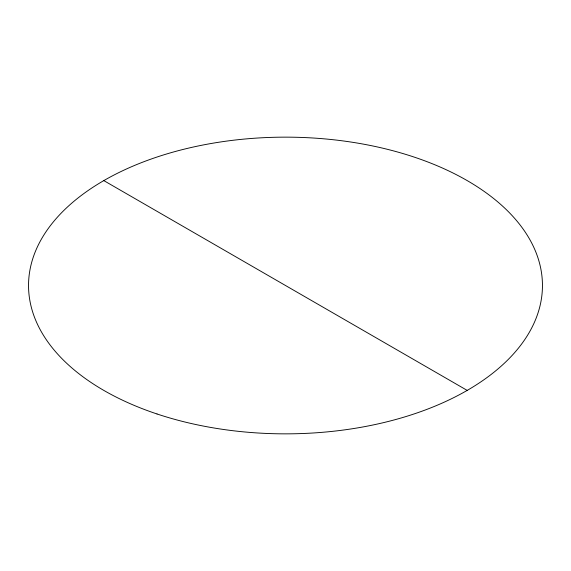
<?xml version="1.0" encoding="UTF-8"?>
<svg xmlns="http://www.w3.org/2000/svg" width="571" height="571" viewBox="0 0 571 571"><rect width="100%" height="100%" fill="white"/><g stroke="black" fill="none" stroke-linecap="round" stroke-linejoin="round"><path stroke-width="0.86" d="M103.808 180.6L467.192 390.4M157.025 413.975A256.95 148.346 0 0 0 542.45 285.5A256.95 148.346 0 0 0 157.025 157.025A256.95 148.346 0 0 0 157.025 413.975"/></g></svg>
